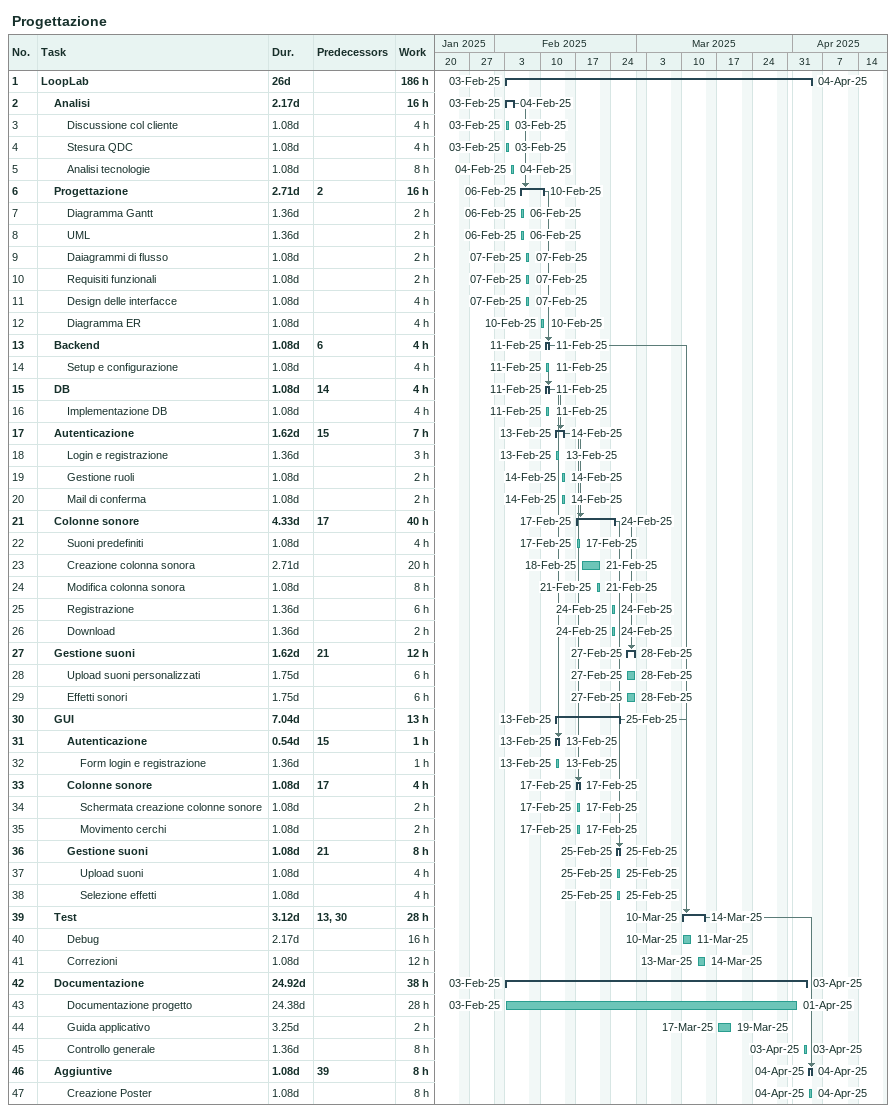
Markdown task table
Progettazione

| ID | Level | Task | Duration | Start | Finish | Predecessors | Work (h) |
|---|---|---|---|---|---|---|---|
| 1 | 1 | **LoopLab** | 26d | 2025-02-03 | 2025-04-04 |  | 186 |
| 2 | 2 | **Analisi** | 2.17d | 2025-02-03 | 2025-02-04 |  | 16 |
| 3 | 3 | Discussione col cliente | 1.08d | 2025-02-03 | 2025-02-03 |  | 4 |
| 4 | 3 | Stesura QDC | 1.08d | 2025-02-03 | 2025-02-03 |  | 4 |
| 5 | 3 | Analisi tecnologie | 1.08d | 2025-02-04 | 2025-02-04 |  | 8 |
| 6 | 2 | **Progettazione** | 2.71d | 2025-02-06 | 2025-02-10 | 2 | 16 |
| 7 | 3 | Diagramma Gantt | 1.36d | 2025-02-06 | 2025-02-06 |  | 2 |
| 8 | 3 | UML | 1.36d | 2025-02-06 | 2025-02-06 |  | 2 |
| 9 | 3 | Daiagrammi di flusso | 1.08d | 2025-02-07 | 2025-02-07 |  | 2 |
| 10 | 3 | Requisiti funzionali | 1.08d | 2025-02-07 | 2025-02-07 |  | 2 |
| 11 | 3 | Design delle interfacce | 1.08d | 2025-02-07 | 2025-02-07 |  | 4 |
| 12 | 3 | Diagramma ER | 1.08d | 2025-02-10 | 2025-02-10 |  | 4 |
| 13 | 2 | **Backend** | 1.08d | 2025-02-11 | 2025-02-11 | 6 | 4 |
| 14 | 3 | Setup e configurazione | 1.08d | 2025-02-11 | 2025-02-11 |  | 4 |
| 15 | 2 | **DB** | 1.08d | 2025-02-11 | 2025-02-11 | 14 | 4 |
| 16 | 3 | Implementazione DB | 1.08d | 2025-02-11 | 2025-02-11 |  | 4 |
| 17 | 2 | **Autenticazione** | 1.62d | 2025-02-13 | 2025-02-14 | 15 | 7 |
| 18 | 3 | Login e registrazione | 1.36d | 2025-02-13 | 2025-02-13 |  | 3 |
| 19 | 3 | Gestione ruoli | 1.08d | 2025-02-14 | 2025-02-14 |  | 2 |
| 20 | 3 | Mail di conferma | 1.08d | 2025-02-14 | 2025-02-14 |  | 2 |
| 21 | 2 | **Colonne sonore** | 4.33d | 2025-02-17 | 2025-02-24 | 17 | 40 |
| 22 | 3 | Suoni predefiniti | 1.08d | 2025-02-17 | 2025-02-17 |  | 4 |
| 23 | 3 | Creazione colonna sonora | 2.71d | 2025-02-18 | 2025-02-21 |  | 20 |
| 24 | 3 | Modifica colonna sonora | 1.08d | 2025-02-21 | 2025-02-21 |  | 8 |
| 25 | 3 | Registrazione | 1.36d | 2025-02-24 | 2025-02-24 |  | 6 |
| 26 | 3 | Download | 1.36d | 2025-02-24 | 2025-02-24 |  | 2 |
| 27 | 2 | **Gestione suoni** | 1.62d | 2025-02-27 | 2025-02-28 | 21 | 12 |
| 28 | 3 | Upload suoni personalizzati | 1.75d | 2025-02-27 | 2025-02-28 |  | 6 |
| 29 | 3 | Effetti sonori | 1.75d | 2025-02-27 | 2025-02-28 |  | 6 |
| 30 | 2 | **GUI** | 7.04d | 2025-02-13 | 2025-02-25 |  | 13 |
| 31 | 3 | **Autenticazione** | 0.54d | 2025-02-13 | 2025-02-13 | 15 | 1 |
| 32 | 4 | Form login e registrazione | 1.36d | 2025-02-13 | 2025-02-13 |  | 1 |
| 33 | 3 | **Colonne sonore** | 1.08d | 2025-02-17 | 2025-02-17 | 17 | 4 |
| 34 | 4 | Schermata creazione colonne sonore | 1.08d | 2025-02-17 | 2025-02-17 |  | 2 |
| 35 | 4 | Movimento cerchi | 1.08d | 2025-02-17 | 2025-02-17 |  | 2 |
| 36 | 3 | **Gestione suoni** | 1.08d | 2025-02-25 | 2025-02-25 | 21 | 8 |
| 37 | 4 | Upload suoni | 1.08d | 2025-02-25 | 2025-02-25 |  | 4 |
| 38 | 4 | Selezione effetti | 1.08d | 2025-02-25 | 2025-02-25 |  | 4 |
| 39 | 2 | **Test** | 3.12d | 2025-03-10 | 2025-03-14 | 13, 30 | 28 |
| 40 | 3 | Debug | 2.17d | 2025-03-10 | 2025-03-11 |  | 16 |
| 41 | 3 | Correzioni | 1.08d | 2025-03-13 | 2025-03-14 |  | 12 |
| 42 | 2 | **Documentazione** | 24.92d | 2025-02-03 | 2025-04-03 |  | 38 |
| 43 | 3 | Documentazione progetto | 24.38d | 2025-02-03 | 2025-04-01 |  | 28 |
| 44 | 3 | Guida applicativo | 3.25d | 2025-03-17 | 2025-03-19 |  | 2 |
| 45 | 3 | Controllo generale | 1.36d | 2025-04-03 | 2025-04-03 |  | 8 |
| 46 | 2 | **Aggiuntive** | 1.08d | 2025-04-04 | 2025-04-04 | 39 | 8 |
| 47 | 3 | Creazione Poster | 1.08d | 2025-04-04 | 2025-04-04 |  | 8 |
